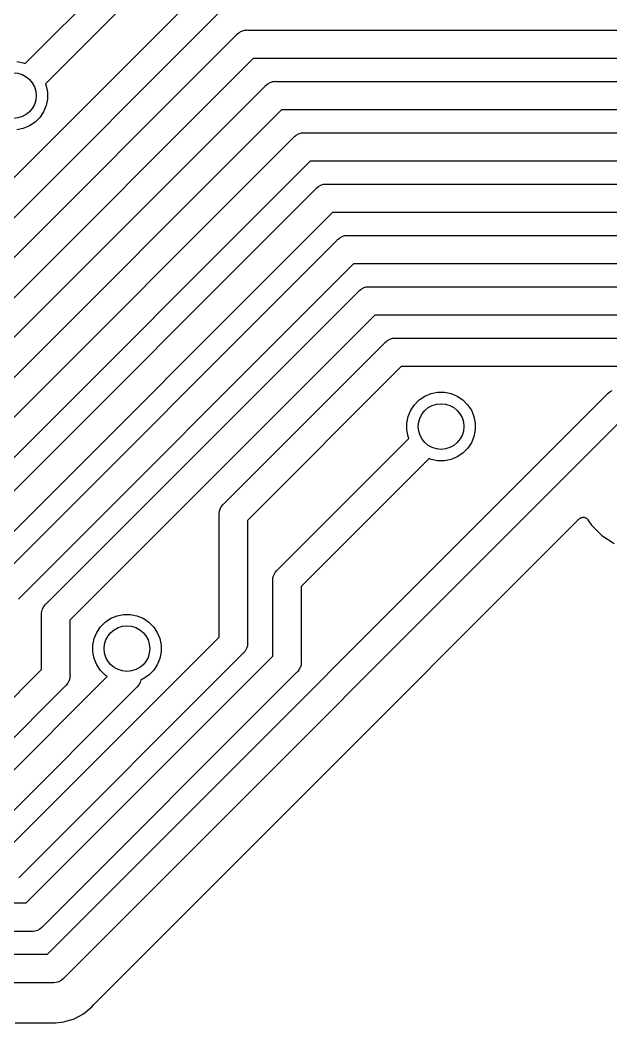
# Model space of a CAD drawing. Extents: x 3.36 to 8.33, y -5.94 to -3.6.
# Drawn here: x 5.4551 to 5.6591, y -4.8278 to -4.4818 of the extents above; entities that cross this region are included whole.
import ezdxf

# ---------------------------------------------------------------- set-up
doc = ezdxf.new("R2010")
doc.units = 0
doc.header["$MEASUREMENT"] = 0
doc.layers.add('BLACK', color=7, linetype='CONTINUOUS')

msp = doc.modelspace()

# ---------------------------------------------------------------- linework, layer by layer
at = {"layer": 'BLACK', "linetype": 'CONTINUOUS'}
for p, q in [((5.46126, -4.49241), (5.50225, -4.45142)), ((5.50794, -4.45965), (5.46822, -4.49937)), ((5.36213, -4.62697), (5.51997, -4.46914)), ((5.52566, -4.47737), (5.36782, -4.6352)), ((5.36479, -4.65187), (5.52981, -4.48685)), ((5.52981, -4.48685), (5.52996, -4.48666)), ((5.52996, -4.48666), (5.53015, -4.48651)), ((5.53015, -4.48651), (5.53071, -4.48605)), ((5.53015, -4.48651), (5.53015, -4.48651)), ((5.53071, -4.48605), (5.53157, -4.48559)), ((5.53157, -4.48559), (5.5325, -4.48531)), ((5.5325, -4.48531), (5.53322, -4.48524)), ((5.53322, -4.48524), (5.53346, -4.48522)), ((5.53322, -4.48524), (5.53322, -4.48524)), ((5.53346, -4.48522), (5.5337, -4.48524)), ((5.5337, -4.48524), (6.80111, -4.48524)), ((5.5355, -4.49508), (5.36979, -4.66079)), ((5.45687, -4.4968), (5.46126, -4.49241)), ((5.46126, -4.49241), (5.46126, -4.49241)), ((6.8029, -4.49508), (5.5355, -4.49508)), ((5.45392, -4.49606), (5.4562, -4.49652)), ((5.4562, -4.49652), (5.45687, -4.4968)), ((5.46822, -4.49937), (5.46383, -4.50376)), ((5.46822, -4.49937), (5.46822, -4.49937)), ((5.36607, -4.67815), (5.53965, -4.50457)), ((5.46383, -4.50376), (5.46411, -4.50443)), ((5.46411, -4.50443), (5.46457, -4.50671)), ((5.53965, -4.50457), (5.53981, -4.50438)), ((5.53981, -4.50438), (5.53999, -4.50423)), ((5.53999, -4.50423), (5.54056, -4.50377)), ((5.53999, -4.50423), (5.53999, -4.50423)), ((5.54056, -4.50377), (5.54141, -4.50331)), ((5.54141, -4.50331), (5.54142, -4.50331)), ((5.54142, -4.50331), (5.54234, -4.50303)), ((5.54234, -4.50303), (5.54306, -4.50296)), ((5.54306, -4.50296), (5.5433, -4.50293)), ((5.54306, -4.50296), (5.54306, -4.50296)), ((5.5433, -4.50293), (5.54354, -4.50296)), ((5.54354, -4.50296), (6.80388, -4.50296)), ((5.46457, -4.50904), (5.46411, -4.51132)), ((5.46457, -4.50671), (5.46457, -4.50904)), ((5.46411, -4.51132), (5.46322, -4.51347)), ((5.54534, -4.5128), (5.37176, -4.68638)), ((5.46193, -4.5154), (5.46028, -4.51705)), ((5.46322, -4.51347), (5.46193, -4.5154)), ((6.80392, -4.5128), (5.54534, -4.5128)), ((5.4562, -4.51923), (5.45392, -4.51969)), ((5.45835, -4.51834), (5.4562, -4.51923)), ((5.46028, -4.51705), (5.45835, -4.51834)), ((5.37592, -4.69587), (5.54949, -4.52229)), ((5.54949, -4.52229), (5.54965, -4.5221)), ((5.54965, -4.5221), (5.54984, -4.52194)), ((5.54984, -4.52194), (5.5504, -4.52148)), ((5.54984, -4.52194), (5.54984, -4.52194)), ((5.5504, -4.52148), (5.55125, -4.52103)), ((5.55125, -4.52103), (5.55218, -4.52075)), ((5.55218, -4.52075), (5.5529, -4.52067)), ((5.5529, -4.52067), (5.55314, -4.52065)), ((5.5529, -4.52067), (5.5529, -4.52067)), ((5.55314, -4.52065), (5.55339, -4.52067)), ((5.55339, -4.52067), (6.79602, -4.52067)), ((5.55518, -4.53052), (5.3816, -4.7041)), ((6.79423, -4.53052), (5.55518, -4.53052)), ((5.42059, -4.6766), (5.55719, -4.54)), ((5.55719, -4.54), (5.55734, -4.53982)), ((5.55734, -4.53982), (5.55764, -4.53957)), ((5.55764, -4.53957), (5.55809, -4.5392)), ((5.55809, -4.5392), (5.55895, -4.53874)), ((5.55895, -4.53874), (5.55919, -4.53867)), ((5.55919, -4.53867), (5.55987, -4.53846)), ((5.55987, -4.53846), (5.5606, -4.53839)), ((5.5606, -4.53839), (5.56084, -4.53837)), ((5.5606, -4.53839), (5.5606, -4.53839)), ((5.56084, -4.53837), (5.56108, -4.53839)), ((5.56108, -4.53839), (6.77732, -4.53839)), ((5.56288, -4.54823), (5.42977, -4.68134)), ((6.77398, -4.54823), (5.56288, -4.54823)), ((5.56453, -4.55772), (5.56468, -4.55753)), ((5.56468, -4.55753), (5.56487, -4.55738)), ((5.56487, -4.55738), (5.56543, -4.55692)), ((5.56487, -4.55738), (5.56487, -4.55738)), ((5.56543, -4.55692), (5.56629, -4.55646)), ((5.56629, -4.55646), (5.56652, -4.55639)), ((5.56652, -4.55639), (5.56721, -4.55618)), ((5.56721, -4.55618), (5.56794, -4.55611)), ((5.56794, -4.55611), (5.56818, -4.55608)), ((5.56794, -4.55611), (5.56794, -4.55611)), ((5.56818, -4.55608), (5.56842, -4.55611)), ((5.56842, -4.55611), (6.20452, -4.55611)), ((5.44636, -4.67589), (5.56453, -4.55772)), ((5.57022, -4.56595), (5.45459, -4.68158)), ((6.20272, -4.56595), (5.57022, -4.56595)), ((5.57235, -4.57498), (5.57277, -4.57463)), ((5.57277, -4.57463), (5.57362, -4.57418)), ((5.57362, -4.57418), (5.57386, -4.57411)), ((5.57386, -4.57411), (5.57455, -4.5739)), ((5.57455, -4.5739), (5.57528, -4.57382)), ((5.57528, -4.57382), (5.57552, -4.5738)), ((5.57528, -4.57382), (5.57528, -4.57382)), ((5.57552, -4.5738), (5.57576, -4.57382)), ((5.57576, -4.57382), (6.1789, -4.57382)), ((5.46408, -4.68322), (5.57187, -4.57544)), ((5.57187, -4.57544), (5.57202, -4.57525)), ((5.57202, -4.57525), (5.57235, -4.57498)), ((5.57756, -4.58367), (5.47231, -4.68891)), ((6.1771, -4.58367), (5.57756, -4.58367)), ((5.58189, -4.59235), (5.58275, -4.59189)), ((5.58275, -4.59189), (5.58367, -4.59161)), ((5.58367, -4.59161), (5.5844, -4.59154)), ((5.5844, -4.59154), (5.58464, -4.59152)), ((5.5844, -4.59154), (5.5844, -4.59154)), ((5.58464, -4.59152), (5.58488, -4.59154)), ((5.58488, -4.59154), (6.16065, -4.59154)), ((5.52541, -4.64873), (5.58099, -4.59315)), ((5.58099, -4.59315), (5.58114, -4.59297)), ((5.58114, -4.59297), (5.58133, -4.59281)), ((5.58133, -4.59281), (5.58189, -4.59235)), ((5.58133, -4.59281), (5.58133, -4.59281)), ((5.58189, -4.59235), (5.58189, -4.59235)), ((5.58189, -4.59235), (5.58189, -4.59235)), ((5.58668, -4.60138), (5.53364, -4.65442)), ((6.15885, -4.60138), (5.58668, -4.60138)), ((5.4645, -4.80413), (5.65776, -4.61087)), ((5.59122, -4.61452), (5.59286, -4.61287)), ((5.59286, -4.61287), (5.5948, -4.61158)), ((5.5948, -4.61158), (5.59695, -4.61069)), ((5.59695, -4.61069), (5.59923, -4.61024)), ((5.59923, -4.61024), (5.60156, -4.61024)), ((5.60156, -4.61024), (5.60384, -4.61069)), ((5.60384, -4.61069), (5.60599, -4.61158)), ((5.60599, -4.61158), (5.60792, -4.61287)), ((5.60792, -4.61287), (5.60957, -4.61452)), ((5.65776, -4.61087), (5.65791, -4.61068)), ((5.65791, -4.61068), (5.6581, -4.61053)), ((5.6581, -4.61053), (5.65866, -4.61007)), ((5.6581, -4.61053), (5.6581, -4.61053)), ((5.65866, -4.61007), (5.65952, -4.60961)), ((5.65866, -4.61007), (5.65866, -4.61007)), ((5.65866, -4.61007), (5.65866, -4.61007)), ((5.58993, -4.61645), (5.59122, -4.61452)), ((5.60957, -4.61452), (5.61086, -4.61645)), ((5.66345, -4.6191), (5.47019, -4.81236)), ((5.58858, -4.62088), (5.58904, -4.6186)), ((5.58904, -4.6186), (5.58993, -4.61645)), ((5.61086, -4.61645), (5.61175, -4.6186)), ((5.61175, -4.6186), (5.6122, -4.62088)), ((5.58858, -4.62321), (5.58858, -4.62088)), ((5.58904, -4.62549), (5.58858, -4.62321)), ((5.6122, -4.62321), (5.61175, -4.62549)), ((5.6122, -4.62088), (5.6122, -4.62321)), ((5.54393, -4.67155), (5.58932, -4.62617)), ((5.58932, -4.62617), (5.58904, -4.62549)), ((5.61175, -4.62549), (5.61086, -4.62764)), ((5.60957, -4.62958), (5.60792, -4.63122)), ((5.61086, -4.62764), (5.60957, -4.62958)), ((5.59628, -4.63313), (5.55216, -4.67724)), ((5.59695, -4.6334), (5.59628, -4.63313)), ((5.59923, -4.63386), (5.59695, -4.6334)), ((5.60384, -4.6334), (5.60156, -4.63386)), ((5.60599, -4.63251), (5.60384, -4.6334)), ((5.60792, -4.63122), (5.60599, -4.63251)), ((5.60156, -4.63386), (5.59923, -4.63386)), ((5.52392, -4.65125), (5.52415, -4.65049)), ((5.52415, -4.65049), (5.52461, -4.64964)), ((5.52461, -4.64964), (5.52507, -4.64907)), ((5.52507, -4.64907), (5.52522, -4.64889)), ((5.52507, -4.64907), (5.52507, -4.64907)), ((5.52522, -4.64889), (5.52541, -4.64873)), ((5.52377, -4.65238), (5.52381, -4.65206)), ((5.5238, -4.65263), (5.52377, -4.65238)), ((5.5238, -4.69472), (5.5238, -4.65263)), ((5.52381, -4.65206), (5.52387, -4.65142)), ((5.52387, -4.65142), (5.52392, -4.65125)), ((5.53364, -4.65442), (5.53364, -4.69652)), ((5.54556, -4.75648), (5.6481, -4.65393)), ((5.6481, -4.65393), (5.64812, -4.65392)), ((5.64812, -4.65391), (5.64826, -4.6538)), ((5.64812, -4.65392), (5.64812, -4.65391)), ((5.64812, -4.65392), (5.64812, -4.65392)), ((5.64812, -4.65392), (5.64812, -4.65392)), ((5.64826, -4.6538), (5.64841, -4.65368)), ((5.64841, -4.65368), (5.64842, -4.65368)), ((5.64842, -4.65367), (5.64858, -4.65359)), ((5.64842, -4.65368), (5.64842, -4.65367)), ((5.64858, -4.65359), (5.64875, -4.6535)), ((5.64875, -4.6535), (5.64876, -4.6535)), ((5.64876, -4.6535), (5.64877, -4.6535)), ((5.64877, -4.6535), (5.64894, -4.65344)), ((5.64894, -4.65344), (5.64912, -4.65339)), ((5.64912, -4.65339), (5.64913, -4.65339)), ((5.64913, -4.65339), (5.64932, -4.65337)), ((5.64913, -4.65339), (5.64913, -4.65339)), ((5.64932, -4.65337), (5.64951, -4.65336)), ((5.64951, -4.65336), (5.64951, -4.65336)), ((5.64951, -4.65336), (5.64952, -4.65336)), ((5.64952, -4.65336), (5.6497, -4.65338)), ((5.6497, -4.65338), (5.64989, -4.6534)), ((5.64989, -4.6534), (5.64989, -4.6534)), ((5.64989, -4.6534), (5.6499, -4.6534)), ((5.6499, -4.6534), (5.65007, -4.65345)), ((5.65007, -4.65345), (5.65025, -4.65351)), ((5.65025, -4.65351), (5.65026, -4.65351)), ((5.65026, -4.65351), (5.65027, -4.65351)), ((5.65027, -4.65351), (5.65043, -4.6536)), ((5.65043, -4.6536), (5.65059, -4.65369)), ((5.65059, -4.65369), (5.6506, -4.65369)), ((5.6506, -4.65369), (5.6506, -4.6537)), ((5.6506, -4.6537), (5.65075, -4.65381)), ((5.65075, -4.65381), (5.65089, -4.65393)), ((5.65089, -4.65393), (5.65089, -4.65394)), ((5.65089, -4.65394), (5.6509, -4.65394)), ((5.6509, -4.65394), (5.65102, -4.65409)), ((5.65102, -4.65409), (5.65113, -4.65423)), ((5.65113, -4.65423), (5.65237, -4.65608)), ((5.65237, -4.65608), (5.65593, -4.65964)), ((5.65593, -4.65964), (5.66012, -4.66244)), ((5.54313, -4.67245), (5.54375, -4.6717)), ((5.54375, -4.6717), (5.54393, -4.67155)), ((5.5423, -4.6752), (5.54232, -4.67496)), ((5.54232, -4.67544), (5.5423, -4.6752)), ((5.54232, -4.67496), (5.54239, -4.67423)), ((5.54232, -4.67496), (5.54232, -4.67496)), ((5.54239, -4.67423), (5.54268, -4.6733)), ((5.54268, -4.6733), (5.54313, -4.67245)), ((5.54232, -4.70125), (5.54232, -4.67544)), ((5.55216, -4.67724), (5.55216, -4.70305)), ((5.46257, -4.68582), (5.46282, -4.68498)), ((5.46282, -4.68498), (5.46328, -4.68413)), ((5.46328, -4.68413), (5.46374, -4.68357)), ((5.46374, -4.68357), (5.46389, -4.68338)), ((5.46374, -4.68357), (5.46374, -4.68357)), ((5.46389, -4.68338), (5.46408, -4.68322)), ((5.46244, -4.68688), (5.4625, -4.68628)), ((5.46247, -4.68712), (5.46244, -4.68688)), ((5.46247, -4.70594), (5.46247, -4.68712)), ((5.4625, -4.68628), (5.46254, -4.68591)), ((5.46254, -4.68591), (5.46257, -4.68582)), ((5.47231, -4.68891), (5.47231, -4.70774)), ((5.48446, -4.68951), (5.4864, -4.68822)), ((5.4864, -4.68822), (5.48855, -4.68733)), ((5.48855, -4.68733), (5.49083, -4.68688)), ((5.49083, -4.68688), (5.49316, -4.68688)), ((5.49316, -4.68688), (5.49544, -4.68733)), ((5.49544, -4.68733), (5.49759, -4.68822)), ((5.49759, -4.68822), (5.49952, -4.68951)), ((5.48153, -4.69309), (5.48282, -4.69116)), ((5.48282, -4.69116), (5.48446, -4.68951)), ((5.49952, -4.68951), (5.50117, -4.69116)), ((5.50117, -4.69116), (5.50246, -4.69309)), ((5.44982, -4.7687), (5.5238, -4.69472)), ((5.48018, -4.69752), (5.48064, -4.69524)), ((5.48064, -4.69524), (5.48153, -4.69309)), ((5.50246, -4.69309), (5.50335, -4.69524)), ((5.50335, -4.69524), (5.5038, -4.69752)), ((5.48018, -4.69985), (5.48018, -4.69752)), ((5.5038, -4.69752), (5.5038, -4.69985)), ((5.53329, -4.69865), (5.53283, -4.69951)), ((5.53357, -4.69773), (5.53329, -4.69865)), ((5.53364, -4.697), (5.53357, -4.69773)), ((5.53364, -4.69652), (5.53366, -4.69676)), ((5.53366, -4.69676), (5.53364, -4.697)), ((5.53364, -4.697), (5.53364, -4.697)), ((5.53203, -4.70041), (5.45551, -4.77693)), ((5.45716, -4.78642), (5.54232, -4.70125)), ((5.48064, -4.70213), (5.48018, -4.69985)), ((5.48153, -4.70428), (5.48064, -4.70213)), ((5.50335, -4.70213), (5.50246, -4.70428)), ((5.5038, -4.69985), (5.50335, -4.70213)), ((5.53222, -4.70026), (5.53203, -4.70041)), ((5.53237, -4.70007), (5.53222, -4.70026)), ((5.53275, -4.69961), (5.53237, -4.70007)), ((5.53237, -4.70007), (5.53237, -4.70007)), ((5.53283, -4.69951), (5.53275, -4.69961)), ((5.43711, -4.7313), (5.46247, -4.70594)), ((5.48282, -4.70622), (5.48153, -4.70428)), ((5.48446, -4.70786), (5.48282, -4.70622)), ((5.50117, -4.70622), (5.49952, -4.70786)), ((5.50246, -4.70428), (5.50117, -4.70622)), ((5.55136, -4.70604), (5.55095, -4.70654)), ((5.55181, -4.70518), (5.55136, -4.70604)), ((5.55183, -4.70512), (5.55181, -4.70518)), ((5.55209, -4.70426), (5.55183, -4.70512)), ((5.55216, -4.70353), (5.55209, -4.70426)), ((5.55216, -4.70305), (5.55219, -4.70329)), ((5.55219, -4.70329), (5.55216, -4.70353)), ((5.55216, -4.70353), (5.55216, -4.70353)), ((5.44445, -4.74902), (5.48515, -4.70832)), ((5.55055, -4.70694), (5.46285, -4.79465)), ((5.47196, -4.70987), (5.47154, -4.71065)), ((5.47224, -4.70895), (5.47196, -4.70987)), ((5.47231, -4.70822), (5.47224, -4.70895)), ((5.47231, -4.70774), (5.47233, -4.70798)), ((5.47233, -4.70798), (5.47231, -4.70822)), ((5.47231, -4.70822), (5.47231, -4.70822)), ((5.48515, -4.70832), (5.48446, -4.70786)), ((5.49682, -4.70947), (5.49656, -4.71032)), ((5.49759, -4.70915), (5.49682, -4.70947)), ((5.49952, -4.70786), (5.49759, -4.70915)), ((5.55074, -4.70679), (5.55055, -4.70694)), ((5.55095, -4.70654), (5.55074, -4.70679)), ((5.4707, -4.71163), (5.4428, -4.73953)), ((5.4953, -4.71208), (5.45014, -4.75725)), ((5.47088, -4.71148), (5.4707, -4.71163)), ((5.47104, -4.71129), (5.47088, -4.71148)), ((5.4715, -4.71073), (5.47104, -4.71129)), ((5.47104, -4.71129), (5.47104, -4.71129)), ((5.47154, -4.71065), (5.4715, -4.71073)), ((5.49549, -4.71193), (5.4953, -4.71208)), ((5.49564, -4.71174), (5.49549, -4.71193)), ((5.49611, -4.71118), (5.49564, -4.71174)), ((5.49656, -4.71032), (5.49611, -4.71118)), ((5.49656, -4.71032), (5.49656, -4.71032)), ((5.48048, -4.82156), (5.54556, -4.75648)), ((5.54556, -4.75648), (5.54556, -4.75648)), ((5.54556, -4.75648), (5.54556, -4.75648)), ((5.45535, -4.77712), (5.45461, -4.77773)), ((5.45551, -4.77693), (5.45535, -4.77712)), ((5.28567, -4.78642), (5.45716, -4.78642)), ((5.45896, -4.79626), (5.28747, -4.79626)), ((5.4592, -4.79628), (5.45896, -4.79626)), ((5.45944, -4.79626), (5.4592, -4.79628)), ((5.46016, -4.79619), (5.45944, -4.79626)), ((5.45944, -4.79626), (5.45944, -4.79626)), ((5.46109, -4.79591), (5.46016, -4.79619)), ((5.46194, -4.79545), (5.46109, -4.79591)), ((5.46269, -4.79484), (5.46194, -4.79545)), ((5.46285, -4.79465), (5.46269, -4.79484)), ((5.44512, -4.80413), (5.4645, -4.80413)), ((5.46843, -4.81362), (5.4675, -4.81391)), ((5.46928, -4.81317), (5.46843, -4.81362)), ((5.47003, -4.81255), (5.46928, -4.81317)), ((5.47019, -4.81236), (5.47003, -4.81255)), ((5.46629, -4.81398), (5.44692, -4.81398)), ((5.46654, -4.814), (5.46629, -4.81398)), ((5.46678, -4.81398), (5.46654, -4.814)), ((5.4675, -4.81391), (5.46678, -4.81398)), ((5.46678, -4.81398), (5.46678, -4.81398)), ((5.47698, -4.82468), (5.47982, -4.82234)), ((5.47982, -4.82234), (5.48035, -4.8217)), ((5.48035, -4.8217), (5.48036, -4.82168)), ((5.48036, -4.82168), (5.48042, -4.82162)), ((5.48042, -4.82162), (5.48048, -4.82156)), ((5.46736, -4.82777), (5.4702, -4.82749)), ((5.4702, -4.82749), (5.47373, -4.82642)), ((5.47373, -4.82642), (5.47698, -4.82468)), ((5.45344, -4.82776), (5.46552, -4.82776)), ((5.46552, -4.82776), (5.46555, -4.82776)), ((5.46555, -4.82776), (5.46563, -4.82777)), ((5.46563, -4.82777), (5.46571, -4.82777)), ((5.46571, -4.82777), (5.46654, -4.82785)), ((5.46654, -4.82785), (5.46736, -4.82777)), ((5.46736, -4.82777), (5.46736, -4.82777))]:
    msp.add_line(p, q, dxfattribs=at)
at = {"layer": 'BLACK'}
for centre in [(5.45276, -4.50787), (5.60039, -4.62205), (5.49199, -4.69869)]:
    msp.add_circle(centre, 0.00787, dxfattribs=at)

doc.saveas('drawing.dxf')
